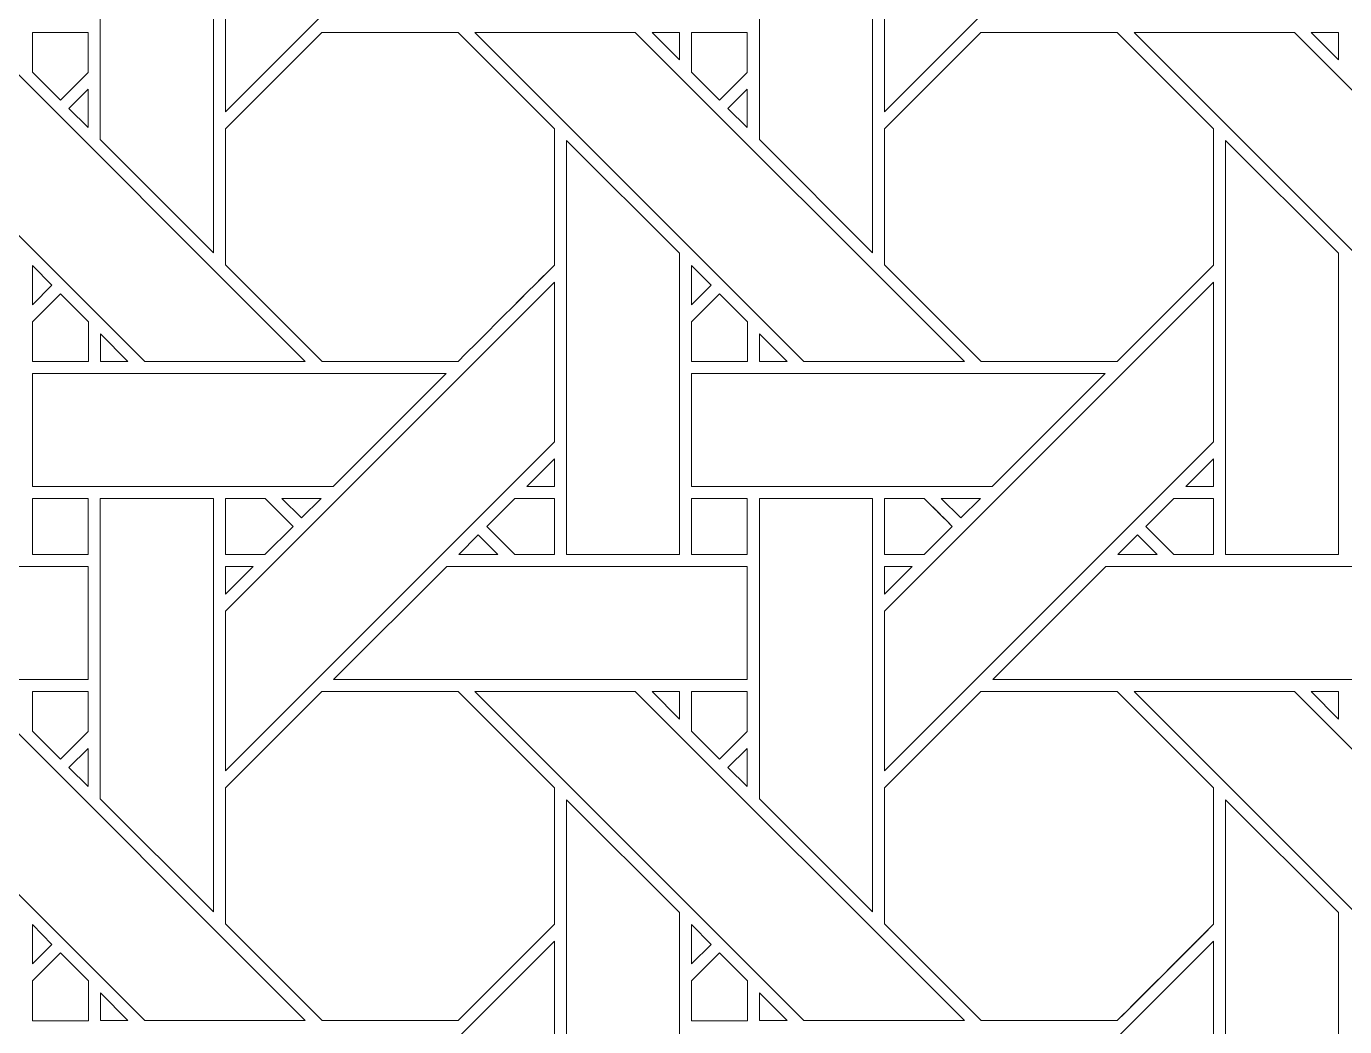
# Model space of a CAD drawing. Header units: inches. Extents: x 4.9 to 19.9, y 1.6 to 16.6.
# Drawn here: x 14.231 to 16.129, y 10.272 to 11.712 of the extents above; entities that cross this region are included whole.
import ezdxf

# ---------------------------------------------------------------- set-up
doc = ezdxf.new("R2010")
doc.units = ezdxf.units.IN
doc.header["$MEASUREMENT"] = 0
doc.layers.add('Design', color=7, linetype='Continuous', lineweight=0)

msp = doc.modelspace()

# ---------------------------------------------------------------- linework, layer by layer
at = {"layer": 'Design'}
for points, knots in [([(12.3829, 16.5948), (8.2407, 16.5948), (4.8829, 13.2369), (4.8829, 9.0948), (4.8829, 4.9526), (8.2407, 1.5948), (12.3829, 1.5948), (16.525, 1.5948), (19.8829, 4.9526), (19.8829, 9.0948), (19.8829, 13.2369), (16.525, 16.5948), (12.3829, 16.5948)], [0, 0, 0, 0, 1, 1, 1, 2, 2, 2, 3, 3, 3, 4, 4, 4, 4]), ([(12.3829, 15.6543), (8.7601, 15.6543), (5.8233, 12.7175), (5.8233, 9.0948), (5.8233, 5.472), (8.7601, 2.5353), (12.3829, 2.5353), (16.0056, 2.5353), (18.9424, 5.472), (18.9424, 9.0948), (18.9424, 12.7175), (16.0056, 15.6543), (12.3829, 15.6543)], [0, 0, 0, 0, 1, 1, 1, 2, 2, 2, 3, 3, 3, 4, 4, 4, 4]), ([(14.9915, 12.0628), (14.9915, 12.0628), (14.5179, 11.5892), (14.5179, 11.5892), (14.5179, 11.5892), (14.5179, 11.8193), (14.5179, 11.8193), (14.5179, 11.8193), (14.9915, 12.2929), (14.9915, 12.2929), (14.9915, 12.2929), (14.9915, 12.0628), (14.9915, 12.0628)], [0, 0, 0, 0, 1, 1, 1, 2, 2, 2, 3, 3, 3, 4, 4, 4, 4]), ([(15.9403, 12.0628), (15.9403, 12.0628), (15.4666, 11.5892), (15.4666, 11.5892), (15.4666, 11.5892), (15.4666, 11.8193), (15.4666, 11.8193), (15.4666, 11.8193), (15.9403, 12.2929), (15.9403, 12.2929), (15.9403, 12.2929), (15.9403, 12.0628), (15.9403, 12.0628)], [0, 0, 0, 0, 1, 1, 1, 2, 2, 2, 3, 3, 3, 4, 4, 4, 4]), ([(14.5007, 11.3863), (14.5007, 11.3863), (14.3378, 11.5492), (14.3378, 11.5492), (14.3378, 11.5492), (14.3378, 11.9814), (14.3378, 11.9814), (14.3378, 11.9814), (14.5007, 11.9814), (14.5007, 11.9814), (14.5007, 11.9814), (14.5007, 11.3863), (14.5007, 11.3863)], [0, 0, 0, 0, 1, 1, 1, 2, 2, 2, 3, 3, 3, 4, 4, 4, 4]), ([(15.2865, 11.5492), (15.2865, 11.5492), (15.2865, 11.9814), (15.2865, 11.9814), (15.2865, 11.9814), (15.4494, 11.9814), (15.4494, 11.9814), (15.4494, 11.9814), (15.4494, 11.3863), (15.4494, 11.3863), (15.4494, 11.3863), (15.2865, 11.5492), (15.2865, 11.5492)], [0, 0, 0, 0, 1, 1, 1, 2, 2, 2, 3, 3, 3, 4, 4, 4, 4]), ([(14.6329, 11.2299), (14.6329, 11.2299), (14.4018, 11.2299), (14.4018, 11.2299), (14.4018, 11.2299), (13.9283, 11.7035), (13.9283, 11.7035), (13.9283, 11.7035), (14.1592, 11.7035), (14.1592, 11.7035), (14.1592, 11.7035), (14.6329, 11.2299), (14.6329, 11.2299)], [0, 0, 0, 0, 1, 1, 1, 2, 2, 2, 3, 3, 3, 4, 4, 4, 4]), ([(14.3203, 11.7035), (14.3203, 11.7035), (14.3203, 11.6459), (14.3203, 11.6459), (14.3203, 11.6459), (14.2803, 11.606), (14.2803, 11.606), (14.2803, 11.606), (14.24, 11.6463), (14.24, 11.6463), (14.24, 11.6463), (14.24, 11.7035), (14.24, 11.7035), (14.24, 11.7035), (14.3203, 11.7035), (14.3203, 11.7035)], [0, 0, 0, 0, 1, 1, 1, 2, 2, 2, 3, 3, 3, 4, 4, 4, 5, 5, 5, 5]), ([(14.2803, 11.606), (14.2803, 11.606), (14.24, 11.6463), (14.24, 11.6463), (14.24, 11.6463), (14.24, 11.7035), (14.24, 11.7035), (14.24, 11.7035), (14.3203, 11.7035), (14.3203, 11.7035), (14.3203, 11.7035), (14.3203, 11.6459), (14.3203, 11.6459), (14.3203, 11.6459), (14.2803, 11.606), (14.2803, 11.606)], [0, 0, 0, 0, 1, 1, 1, 2, 2, 2, 3, 3, 3, 4, 4, 4, 5, 5, 5, 5]), ([(14.8528, 11.2299), (14.8528, 11.2299), (14.6571, 11.2299), (14.6571, 11.2299), (14.6571, 11.2299), (14.5179, 11.3691), (14.5179, 11.3691), (14.5179, 11.3691), (14.5179, 11.5648), (14.5179, 11.5648), (14.5179, 11.5648), (14.6566, 11.7035), (14.6566, 11.7035), (14.6566, 11.7035), (14.8528, 11.7035), (14.8528, 11.7035), (14.8528, 11.7035), (14.9915, 11.5648), (14.9915, 11.5648), (14.9915, 11.5648), (14.9915, 11.3686), (14.9915, 11.3686), (14.9737, 11.3507), (14.8618, 11.2389), (14.8528, 11.2299)], [0, 0, 0, 0, 1, 1, 1, 2, 2, 2, 3, 3, 3, 4, 4, 4, 5, 5, 5, 6, 6, 6, 7, 7, 7, 8, 8, 8, 8]), ([(14.9915, 11.3686), (14.9737, 11.3506), (14.8617, 11.2389), (14.8528, 11.2299), (14.8528, 11.2299), (14.6571, 11.2299), (14.6571, 11.2299), (14.6571, 11.2299), (14.5179, 11.3691), (14.5179, 11.3691), (14.5179, 11.3691), (14.5179, 11.5648), (14.5179, 11.5648), (14.5179, 11.5648), (14.6566, 11.7035), (14.6566, 11.7035), (14.6566, 11.7035), (14.8528, 11.7035), (14.8528, 11.7035), (14.8528, 11.7035), (14.9915, 11.5648), (14.9915, 11.5648), (14.9915, 11.5648), (14.9915, 11.3686), (14.9915, 11.3686)], [0, 0, 0, 0, 1, 1, 1, 2, 2, 2, 3, 3, 3, 4, 4, 4, 5, 5, 5, 6, 6, 6, 7, 7, 7, 8, 8, 8, 8]), ([(15.5816, 11.2299), (15.5816, 11.2299), (15.3505, 11.2299), (15.3505, 11.2299), (15.3505, 11.2299), (14.877, 11.7035), (14.877, 11.7035), (14.877, 11.7035), (15.1079, 11.7035), (15.1079, 11.7035), (15.1079, 11.7035), (15.5816, 11.2299), (15.5816, 11.2299)], [0, 0, 0, 0, 1, 1, 1, 2, 2, 2, 3, 3, 3, 4, 4, 4, 4]), ([(15.1321, 11.7035), (15.1321, 11.7035), (15.1715, 11.7035), (15.1715, 11.7035), (15.1715, 11.7035), (15.1715, 11.6637), (15.1715, 11.6637), (15.1715, 11.6637), (15.1321, 11.7035), (15.1321, 11.7035)], [0, 0, 0, 0, 1, 1, 1, 2, 2, 2, 3, 3, 3, 3]), ([(15.269, 11.7035), (15.269, 11.7035), (15.269, 11.6459), (15.269, 11.6459), (15.269, 11.6459), (15.2291, 11.606), (15.2291, 11.606), (15.2291, 11.606), (15.1887, 11.6463), (15.1887, 11.6463), (15.1887, 11.6463), (15.1887, 11.7035), (15.1887, 11.7035), (15.1887, 11.7035), (15.269, 11.7035), (15.269, 11.7035)], [0, 0, 0, 0, 1, 1, 1, 2, 2, 2, 3, 3, 3, 4, 4, 4, 5, 5, 5, 5]), ([(15.2291, 11.606), (15.2291, 11.606), (15.1887, 11.6463), (15.1887, 11.6463), (15.1887, 11.6463), (15.1887, 11.7035), (15.1887, 11.7035), (15.1887, 11.7035), (15.269, 11.7035), (15.269, 11.7035), (15.269, 11.7035), (15.269, 11.6459), (15.269, 11.6459), (15.269, 11.6459), (15.2291, 11.606), (15.2291, 11.606)], [0, 0, 0, 0, 1, 1, 1, 2, 2, 2, 3, 3, 3, 4, 4, 4, 5, 5, 5, 5]), ([(15.6053, 11.7035), (15.6053, 11.7035), (15.8015, 11.7035), (15.8015, 11.7035), (15.8015, 11.7035), (15.9403, 11.5648), (15.9403, 11.5648), (15.9403, 11.5648), (15.9403, 11.3686), (15.9403, 11.3686), (15.9225, 11.3507), (15.8105, 11.2389), (15.8016, 11.2299), (15.8016, 11.2299), (15.6058, 11.2299), (15.6058, 11.2299), (15.6058, 11.2299), (15.4666, 11.3691), (15.4666, 11.3691), (15.4666, 11.3691), (15.4666, 11.5648), (15.4666, 11.5648), (15.4666, 11.5648), (15.6053, 11.7035), (15.6053, 11.7035)], [0, 0, 0, 0, 1, 1, 1, 2, 2, 2, 3, 3, 3, 4, 4, 4, 5, 5, 5, 6, 6, 6, 7, 7, 7, 8, 8, 8, 8]), ([(15.9403, 11.3686), (15.922, 11.3502), (15.8102, 11.2386), (15.8016, 11.2299), (15.8016, 11.2299), (15.6058, 11.2299), (15.6058, 11.2299), (15.6058, 11.2299), (15.4666, 11.3691), (15.4666, 11.3691), (15.4666, 11.3691), (15.4666, 11.5648), (15.4666, 11.5648), (15.4666, 11.5648), (15.6053, 11.7035), (15.6053, 11.7035), (15.6053, 11.7035), (15.8015, 11.7035), (15.8015, 11.7035), (15.8015, 11.7035), (15.9403, 11.5648), (15.9403, 11.5648), (15.9403, 11.5648), (15.9403, 11.3686), (15.9403, 11.3686)], [0, 0, 0, 0, 1, 1, 1, 2, 2, 2, 3, 3, 3, 4, 4, 4, 5, 5, 5, 6, 6, 6, 7, 7, 7, 8, 8, 8, 8]), ([(16.5303, 11.2299), (16.5303, 11.2299), (16.2993, 11.2299), (16.2993, 11.2299), (16.2993, 11.2299), (15.8257, 11.7035), (15.8257, 11.7035), (15.8257, 11.7035), (16.0567, 11.7035), (16.0567, 11.7035), (16.0567, 11.7035), (16.5303, 11.2299), (16.5303, 11.2299)], [0, 0, 0, 0, 1, 1, 1, 2, 2, 2, 3, 3, 3, 4, 4, 4, 4]), ([(16.0808, 11.7035), (16.0808, 11.7035), (16.1202, 11.7035), (16.1202, 11.7035), (16.1202, 11.7035), (16.1202, 11.6637), (16.1202, 11.6637), (16.1202, 11.6637), (16.0808, 11.7035), (16.0808, 11.7035)], [0, 0, 0, 0, 1, 1, 1, 2, 2, 2, 3, 3, 3, 3]), ([(14.3203, 11.6217), (14.3203, 11.6217), (14.3203, 11.5665), (14.3203, 11.5665), (14.3203, 11.5665), (14.2925, 11.5939), (14.2925, 11.5939), (14.2925, 11.5939), (14.3203, 11.6217), (14.3203, 11.6217)], [0, 0, 0, 0, 1, 1, 1, 2, 2, 2, 3, 3, 3, 3]), ([(15.269, 11.6217), (15.269, 11.6217), (15.269, 11.5665), (15.269, 11.5665), (15.269, 11.5665), (15.2412, 11.5939), (15.2412, 11.5939), (15.2412, 11.5939), (15.269, 11.6217), (15.269, 11.6217)], [0, 0, 0, 0, 1, 1, 1, 2, 2, 2, 3, 3, 3, 3]), ([(15.0087, 10.9519), (15.0087, 10.9519), (15.0087, 11.5477), (15.0087, 11.5477), (15.0087, 11.5477), (15.1714, 11.3856), (15.1714, 11.3856), (15.1714, 11.3856), (15.1714, 10.9519), (15.1714, 10.9519), (15.1714, 10.9519), (15.0087, 10.9519), (15.0087, 10.9519)], [0, 0, 0, 0, 1, 1, 1, 2, 2, 2, 3, 3, 3, 4, 4, 4, 4]), ([(15.9574, 10.9519), (15.9574, 10.9519), (15.9574, 11.5477), (15.9574, 11.5477), (15.9574, 11.5477), (16.1201, 11.3856), (16.1201, 11.3856), (16.1201, 11.3856), (16.1201, 10.9519), (16.1201, 10.9519), (16.1201, 10.9519), (15.9574, 10.9519), (15.9574, 10.9519)], [0, 0, 0, 0, 1, 1, 1, 2, 2, 2, 3, 3, 3, 4, 4, 4, 4]), ([(14.24, 11.3113), (14.24, 11.3113), (14.24, 11.3681), (14.24, 11.3681), (14.24, 11.3681), (14.2682, 11.3395), (14.2682, 11.3395), (14.2682, 11.3395), (14.24, 11.3113), (14.24, 11.3113)], [0, 0, 0, 0, 1, 1, 1, 2, 2, 2, 3, 3, 3, 3]), ([(15.1887, 11.3113), (15.1887, 11.3113), (15.1887, 11.3681), (15.1887, 11.3681), (15.1887, 11.3681), (15.2169, 11.3395), (15.2169, 11.3395), (15.2169, 11.3395), (15.1887, 11.3113), (15.1887, 11.3113)], [0, 0, 0, 0, 1, 1, 1, 2, 2, 2, 3, 3, 3, 3]), ([(14.9915, 11.1141), (14.9915, 11.1141), (14.5179, 10.6404), (14.5179, 10.6404), (14.5179, 10.6404), (14.5179, 10.8705), (14.5179, 10.8705), (14.5179, 10.8705), (14.9915, 11.3441), (14.9915, 11.3441), (14.9915, 11.3441), (14.9915, 11.1141), (14.9915, 11.1141)], [0, 0, 0, 0, 1, 1, 1, 2, 2, 2, 3, 3, 3, 4, 4, 4, 4]), ([(15.4666, 10.6404), (15.4666, 10.6404), (15.4666, 10.8705), (15.4666, 10.8705), (15.4666, 10.8705), (15.9403, 11.3441), (15.9403, 11.3441), (15.9403, 11.3441), (15.9403, 11.1141), (15.9403, 11.1141), (15.9403, 11.1141), (15.4666, 10.6404), (15.4666, 10.6404)], [0, 0, 0, 0, 1, 1, 1, 2, 2, 2, 3, 3, 3, 4, 4, 4, 4]), ([(14.24, 11.2297), (14.24, 11.2297), (14.24, 11.2869), (14.24, 11.2869), (14.24, 11.2869), (14.2803, 11.3273), (14.2803, 11.3273), (14.2803, 11.3273), (14.3207, 11.287), (14.3207, 11.287), (14.3207, 11.287), (14.3207, 11.2297), (14.3207, 11.2297), (14.3207, 11.2297), (14.24, 11.2297), (14.24, 11.2297)], [0, 0, 0, 0, 1, 1, 1, 2, 2, 2, 3, 3, 3, 4, 4, 4, 5, 5, 5, 5]), ([(14.2803, 11.3273), (14.2803, 11.3273), (14.3207, 11.287), (14.3207, 11.287), (14.3207, 11.287), (14.3207, 11.2297), (14.3207, 11.2297), (14.3207, 11.2297), (14.24, 11.2297), (14.24, 11.2297), (14.24, 11.2297), (14.24, 11.2869), (14.24, 11.2869), (14.24, 11.2869), (14.2803, 11.3273), (14.2803, 11.3273)], [0, 0, 0, 0, 1, 1, 1, 2, 2, 2, 3, 3, 3, 4, 4, 4, 5, 5, 5, 5]), ([(15.1887, 11.2297), (15.1887, 11.2297), (15.1887, 11.2869), (15.1887, 11.2869), (15.1887, 11.2869), (15.2291, 11.3273), (15.2291, 11.3273), (15.2291, 11.3273), (15.2694, 11.287), (15.2694, 11.287), (15.2694, 11.287), (15.2694, 11.2297), (15.2694, 11.2297), (15.2694, 11.2297), (15.1887, 11.2297), (15.1887, 11.2297)], [0, 0, 0, 0, 1, 1, 1, 2, 2, 2, 3, 3, 3, 4, 4, 4, 5, 5, 5, 5]), ([(15.2291, 11.3273), (15.2291, 11.3273), (15.2694, 11.287), (15.2694, 11.287), (15.2694, 11.287), (15.2694, 11.2297), (15.2694, 11.2297), (15.2694, 11.2297), (15.1887, 11.2297), (15.1887, 11.2297), (15.1887, 11.2297), (15.1887, 11.2869), (15.1887, 11.2869), (15.1887, 11.2869), (15.2291, 11.3273), (15.2291, 11.3273)], [0, 0, 0, 0, 1, 1, 1, 2, 2, 2, 3, 3, 3, 4, 4, 4, 5, 5, 5, 5]), ([(14.3379, 11.2299), (14.3379, 11.2299), (14.3379, 11.2697), (14.3379, 11.2697), (14.3379, 11.2697), (14.3776, 11.2299), (14.3776, 11.2299), (14.3776, 11.2299), (14.3379, 11.2299), (14.3379, 11.2299)], [0, 0, 0, 0, 1, 1, 1, 2, 2, 2, 3, 3, 3, 3]), ([(15.2866, 11.2299), (15.2866, 11.2299), (15.2866, 11.2697), (15.2866, 11.2697), (15.2866, 11.2697), (15.3264, 11.2299), (15.3264, 11.2299), (15.3264, 11.2299), (15.2866, 11.2299), (15.2866, 11.2299)], [0, 0, 0, 0, 1, 1, 1, 2, 2, 2, 3, 3, 3, 3]), ([(14.8357, 11.2126), (14.8357, 11.2126), (14.673, 11.0499), (14.673, 11.0499), (14.673, 11.0499), (14.24, 11.0499), (14.24, 11.0499), (14.24, 11.0499), (14.24, 11.2126), (14.24, 11.2126), (14.24, 11.2126), (14.8357, 11.2126), (14.8357, 11.2126)], [0, 0, 0, 0, 1, 1, 1, 2, 2, 2, 3, 3, 3, 4, 4, 4, 4]), ([(15.7844, 11.2126), (15.7844, 11.2126), (15.6217, 11.0499), (15.6217, 11.0499), (15.6217, 11.0499), (15.1887, 11.0499), (15.1887, 11.0499), (15.1887, 11.0499), (15.1887, 11.2126), (15.1887, 11.2126), (15.1887, 11.2126), (15.7844, 11.2126), (15.7844, 11.2126)], [0, 0, 0, 0, 1, 1, 1, 2, 2, 2, 3, 3, 3, 4, 4, 4, 4]), ([(14.9517, 11.0499), (14.9517, 11.0499), (14.9915, 11.0897), (14.9915, 11.0897), (14.9915, 11.0897), (14.9915, 11.0499), (14.9915, 11.0499), (14.9915, 11.0499), (14.9517, 11.0499), (14.9517, 11.0499)], [0, 0, 0, 0, 1, 1, 1, 2, 2, 2, 3, 3, 3, 3]), ([(15.9403, 11.0897), (15.9403, 11.0897), (15.9403, 11.0499), (15.9403, 11.0499), (15.9403, 11.0499), (15.9005, 11.0499), (15.9005, 11.0499), (15.9005, 11.0499), (15.9403, 11.0897), (15.9403, 11.0897)], [0, 0, 0, 0, 1, 1, 1, 2, 2, 2, 3, 3, 3, 3]), ([(14.3203, 10.9519), (14.3203, 10.9519), (14.24, 10.9519), (14.24, 10.9519), (14.24, 10.9519), (14.24, 11.0327), (14.24, 11.0327), (14.24, 11.0327), (14.3203, 11.0327), (14.3203, 11.0327), (14.3203, 11.0327), (14.3203, 10.9519), (14.3203, 10.9519)], [0, 0, 0, 0, 1, 1, 1, 2, 2, 2, 3, 3, 3, 4, 4, 4, 4]), ([(14.24, 10.9519), (14.24, 10.9519), (14.24, 11.0327), (14.24, 11.0327), (14.24, 11.0327), (14.3203, 11.0327), (14.3203, 11.0327), (14.3203, 11.0327), (14.3203, 10.9519), (14.3203, 10.9519), (14.3203, 10.9519), (14.24, 10.9519), (14.24, 10.9519)], [0, 0, 0, 0, 1, 1, 1, 2, 2, 2, 3, 3, 3, 4, 4, 4, 4]), ([(14.5007, 10.4375), (14.5007, 10.4375), (14.3378, 10.6004), (14.3378, 10.6004), (14.3378, 10.6004), (14.3378, 11.0326), (14.3378, 11.0326), (14.3378, 11.0326), (14.5007, 11.0326), (14.5007, 11.0326), (14.5007, 11.0326), (14.5007, 10.4375), (14.5007, 10.4375)], [0, 0, 0, 0, 1, 1, 1, 2, 2, 2, 3, 3, 3, 4, 4, 4, 4]), ([(14.5179, 10.9519), (14.5179, 10.9519), (14.5179, 11.0327), (14.5179, 11.0327), (14.5179, 11.0327), (14.5749, 11.0327), (14.5749, 11.0327), (14.5801, 11.0276), (14.6108, 10.9967), (14.6153, 10.9923), (14.6153, 10.9923), (14.5748, 10.9519), (14.5748, 10.9519), (14.5748, 10.9519), (14.5179, 10.9519), (14.5179, 10.9519)], [0, 0, 0, 0, 1, 1, 1, 2, 2, 2, 3, 3, 3, 4, 4, 4, 5, 5, 5, 5]), ([(14.5179, 10.9519), (14.5179, 10.9519), (14.5179, 11.0327), (14.5179, 11.0327), (14.5179, 11.0327), (14.5749, 11.0327), (14.5749, 11.0327), (14.58, 11.0277), (14.6107, 10.9969), (14.6153, 10.9923), (14.6153, 10.9923), (14.5748, 10.9519), (14.5748, 10.9519), (14.5748, 10.9519), (14.5179, 10.9519), (14.5179, 10.9519)], [0, 0, 0, 0, 1, 1, 1, 2, 2, 2, 3, 3, 3, 4, 4, 4, 5, 5, 5, 5]), ([(14.5993, 11.0326), (14.5993, 11.0326), (14.6557, 11.0326), (14.6557, 11.0326), (14.6557, 11.0326), (14.6275, 11.0045), (14.6275, 11.0045), (14.6275, 11.0045), (14.5993, 11.0326), (14.5993, 11.0326)], [0, 0, 0, 0, 1, 1, 1, 2, 2, 2, 3, 3, 3, 3]), ([(14.9344, 10.9519), (14.9344, 10.9519), (14.8941, 10.9923), (14.8941, 10.9923), (14.8941, 10.9923), (14.9345, 11.0327), (14.9345, 11.0327), (14.9345, 11.0327), (14.9915, 11.0327), (14.9915, 11.0327), (14.9915, 11.0327), (14.9915, 10.9519), (14.9915, 10.9519), (14.9915, 10.9519), (14.9344, 10.9519), (14.9344, 10.9519)], [0, 0, 0, 0, 1, 1, 1, 2, 2, 2, 3, 3, 3, 4, 4, 4, 5, 5, 5, 5]), ([(14.9915, 10.9519), (14.9915, 10.9519), (14.9344, 10.9519), (14.9344, 10.9519), (14.9344, 10.9519), (14.8941, 10.9923), (14.8941, 10.9923), (14.8941, 10.9923), (14.9345, 11.0327), (14.9345, 11.0327), (14.9345, 11.0327), (14.9915, 11.0327), (14.9915, 11.0327), (14.9915, 11.0327), (14.9915, 10.9519), (14.9915, 10.9519)], [0, 0, 0, 0, 1, 1, 1, 2, 2, 2, 3, 3, 3, 4, 4, 4, 5, 5, 5, 5]), ([(15.1887, 11.0327), (15.1887, 11.0327), (15.269, 11.0327), (15.269, 11.0327), (15.269, 11.0327), (15.269, 10.9519), (15.269, 10.9519), (15.269, 10.9519), (15.1887, 10.9519), (15.1887, 10.9519), (15.1887, 10.9519), (15.1887, 11.0327), (15.1887, 11.0327)], [0, 0, 0, 0, 1, 1, 1, 2, 2, 2, 3, 3, 3, 4, 4, 4, 4]), ([(15.1887, 10.9519), (15.1887, 10.9519), (15.1887, 11.0327), (15.1887, 11.0327), (15.1887, 11.0327), (15.269, 11.0327), (15.269, 11.0327), (15.269, 11.0327), (15.269, 10.9519), (15.269, 10.9519), (15.269, 10.9519), (15.1887, 10.9519), (15.1887, 10.9519)], [0, 0, 0, 0, 1, 1, 1, 2, 2, 2, 3, 3, 3, 4, 4, 4, 4]), ([(15.2865, 10.6004), (15.2865, 10.6004), (15.2865, 11.0326), (15.2865, 11.0326), (15.2865, 11.0326), (15.4494, 11.0326), (15.4494, 11.0326), (15.4494, 11.0326), (15.4494, 10.4375), (15.4494, 10.4375), (15.4494, 10.4375), (15.2865, 10.6004), (15.2865, 10.6004)], [0, 0, 0, 0, 1, 1, 1, 2, 2, 2, 3, 3, 3, 4, 4, 4, 4]), ([(15.5237, 11.0327), (15.5288, 11.0276), (15.5596, 10.9967), (15.564, 10.9923), (15.564, 10.9923), (15.5236, 10.9519), (15.5236, 10.9519), (15.5236, 10.9519), (15.4666, 10.9519), (15.4666, 10.9519), (15.4666, 10.9519), (15.4666, 11.0327), (15.4666, 11.0327), (15.4666, 11.0327), (15.5237, 11.0327), (15.5237, 11.0327)], [0, 0, 0, 0, 1, 1, 1, 2, 2, 2, 3, 3, 3, 4, 4, 4, 5, 5, 5, 5]), ([(15.564, 10.9923), (15.564, 10.9923), (15.5236, 10.9519), (15.5236, 10.9519), (15.5236, 10.9519), (15.4666, 10.9519), (15.4666, 10.9519), (15.4666, 10.9519), (15.4666, 11.0327), (15.4666, 11.0327), (15.4666, 11.0327), (15.5237, 11.0327), (15.5237, 11.0327), (15.5291, 11.0273), (15.564, 10.9923), (15.564, 10.9923)], [0, 0, 0, 0, 1, 1, 1, 2, 2, 2, 3, 3, 3, 4, 4, 4, 5, 5, 5, 5]), ([(15.548, 11.0326), (15.548, 11.0326), (15.6045, 11.0326), (15.6045, 11.0326), (15.6045, 11.0326), (15.5762, 11.0045), (15.5762, 11.0045), (15.5762, 11.0045), (15.548, 11.0326), (15.548, 11.0326)], [0, 0, 0, 0, 1, 1, 1, 2, 2, 2, 3, 3, 3, 3]), ([(15.8832, 10.9519), (15.8832, 10.9519), (15.8428, 10.9923), (15.8428, 10.9923), (15.8428, 10.9923), (15.8832, 11.0327), (15.8832, 11.0327), (15.8832, 11.0327), (15.9403, 11.0327), (15.9403, 11.0327), (15.9403, 11.0327), (15.9403, 10.9519), (15.9403, 10.9519), (15.9403, 10.9519), (15.8832, 10.9519), (15.8832, 10.9519)], [0, 0, 0, 0, 1, 1, 1, 2, 2, 2, 3, 3, 3, 4, 4, 4, 5, 5, 5, 5]), ([(15.9403, 10.9519), (15.9403, 10.9519), (15.8832, 10.9519), (15.8832, 10.9519), (15.8832, 10.9519), (15.8428, 10.9923), (15.8428, 10.9923), (15.8428, 10.9923), (15.8832, 11.0327), (15.8832, 11.0327), (15.8832, 11.0327), (15.9403, 11.0327), (15.9403, 11.0327), (15.9403, 11.0327), (15.9403, 10.9519), (15.9403, 10.9519)], [0, 0, 0, 0, 1, 1, 1, 2, 2, 2, 3, 3, 3, 4, 4, 4, 5, 5, 5, 5]), ([(14.8537, 10.9519), (14.8537, 10.9519), (14.8819, 10.9801), (14.8819, 10.9801), (14.8819, 10.9801), (14.9102, 10.9519), (14.9102, 10.9519), (14.9102, 10.9519), (14.8537, 10.9519), (14.8537, 10.9519)], [0, 0, 0, 0, 1, 1, 1, 2, 2, 2, 3, 3, 3, 3]), ([(15.8307, 10.9801), (15.8307, 10.9801), (15.8589, 10.9519), (15.8589, 10.9519), (15.8589, 10.9519), (15.8024, 10.9519), (15.8024, 10.9519), (15.8024, 10.9519), (15.8307, 10.9801), (15.8307, 10.9801)], [0, 0, 0, 0, 1, 1, 1, 2, 2, 2, 3, 3, 3, 3]), ([(14.3203, 10.9347), (14.3203, 10.9347), (14.3203, 10.7719), (14.3203, 10.7719), (14.3203, 10.7719), (13.725, 10.7719), (13.725, 10.7719), (13.725, 10.7719), (13.8878, 10.9347), (13.8878, 10.9347), (13.8878, 10.9347), (14.3203, 10.9347), (14.3203, 10.9347)], [0, 0, 0, 0, 1, 1, 1, 2, 2, 2, 3, 3, 3, 4, 4, 4, 4]), ([(14.5577, 10.9347), (14.5577, 10.9347), (14.5179, 10.8949), (14.5179, 10.8949), (14.5179, 10.8949), (14.5179, 10.9347), (14.5179, 10.9347), (14.5179, 10.9347), (14.5577, 10.9347), (14.5577, 10.9347)], [0, 0, 0, 0, 1, 1, 1, 2, 2, 2, 3, 3, 3, 3]), ([(15.269, 10.9347), (15.269, 10.9347), (15.269, 10.7719), (15.269, 10.7719), (15.269, 10.7719), (14.6737, 10.7719), (14.6737, 10.7719), (14.6737, 10.7719), (14.8365, 10.9347), (14.8365, 10.9347), (14.8365, 10.9347), (15.269, 10.9347), (15.269, 10.9347)], [0, 0, 0, 0, 1, 1, 1, 2, 2, 2, 3, 3, 3, 4, 4, 4, 4]), ([(15.5064, 10.9347), (15.5064, 10.9347), (15.4666, 10.8949), (15.4666, 10.8949), (15.4666, 10.8949), (15.4666, 10.9347), (15.4666, 10.9347), (15.4666, 10.9347), (15.5064, 10.9347), (15.5064, 10.9347)], [0, 0, 0, 0, 1, 1, 1, 2, 2, 2, 3, 3, 3, 3]), ([(16.2177, 10.9347), (16.2177, 10.9347), (16.2177, 10.7719), (16.2177, 10.7719), (16.2177, 10.7719), (15.6224, 10.7719), (15.6224, 10.7719), (15.6224, 10.7719), (15.7853, 10.9347), (15.7853, 10.9347), (15.7853, 10.9347), (16.2177, 10.9347), (16.2177, 10.9347)], [0, 0, 0, 0, 1, 1, 1, 2, 2, 2, 3, 3, 3, 4, 4, 4, 4]), ([(14.6329, 10.2811), (14.6329, 10.2811), (14.4018, 10.2811), (14.4018, 10.2811), (14.4018, 10.2811), (13.9283, 10.7548), (13.9283, 10.7548), (13.9283, 10.7548), (14.1592, 10.7548), (14.1592, 10.7548), (14.1592, 10.7548), (14.6329, 10.2811), (14.6329, 10.2811)], [0, 0, 0, 0, 1, 1, 1, 2, 2, 2, 3, 3, 3, 4, 4, 4, 4]), ([(14.3203, 10.7548), (14.3203, 10.7548), (14.3203, 10.6972), (14.3203, 10.6972), (14.3203, 10.6972), (14.2803, 10.6573), (14.2803, 10.6573), (14.2803, 10.6573), (14.24, 10.6976), (14.24, 10.6976), (14.24, 10.6976), (14.24, 10.7548), (14.24, 10.7548), (14.24, 10.7548), (14.3203, 10.7548), (14.3203, 10.7548)], [0, 0, 0, 0, 1, 1, 1, 2, 2, 2, 3, 3, 3, 4, 4, 4, 5, 5, 5, 5]), ([(14.2803, 10.6573), (14.2803, 10.6573), (14.24, 10.6976), (14.24, 10.6976), (14.24, 10.6976), (14.24, 10.7548), (14.24, 10.7548), (14.24, 10.7548), (14.3203, 10.7548), (14.3203, 10.7548), (14.3203, 10.7548), (14.3203, 10.6972), (14.3203, 10.6972), (14.3203, 10.6972), (14.2803, 10.6573), (14.2803, 10.6573)], [0, 0, 0, 0, 1, 1, 1, 2, 2, 2, 3, 3, 3, 4, 4, 4, 5, 5, 5, 5]), ([(14.8528, 10.2812), (14.8528, 10.2812), (14.6571, 10.2812), (14.6571, 10.2812), (14.6571, 10.2812), (14.5179, 10.4204), (14.5179, 10.4204), (14.5179, 10.4204), (14.5179, 10.6161), (14.5179, 10.6161), (14.5179, 10.6161), (14.6566, 10.7548), (14.6566, 10.7548), (14.6566, 10.7548), (14.8528, 10.7548), (14.8528, 10.7548), (14.8528, 10.7548), (14.9915, 10.6161), (14.9915, 10.6161), (14.9915, 10.6161), (14.9915, 10.4199), (14.9915, 10.4199), (14.9737, 10.4019), (14.8618, 10.2902), (14.8528, 10.2812)], [0, 0, 0, 0, 1, 1, 1, 2, 2, 2, 3, 3, 3, 4, 4, 4, 5, 5, 5, 6, 6, 6, 7, 7, 7, 8, 8, 8, 8]), ([(14.9915, 10.6161), (14.9915, 10.6161), (14.9915, 10.4199), (14.9915, 10.4199), (14.9737, 10.4019), (14.8618, 10.2902), (14.8528, 10.2812), (14.8528, 10.2812), (14.6571, 10.2812), (14.6571, 10.2812), (14.6571, 10.2812), (14.5179, 10.4204), (14.5179, 10.4204), (14.5179, 10.4204), (14.5179, 10.6161), (14.5179, 10.6161), (14.5179, 10.6161), (14.6566, 10.7548), (14.6566, 10.7548), (14.6566, 10.7548), (14.8528, 10.7548), (14.8528, 10.7548), (14.8528, 10.7548), (14.9915, 10.6161), (14.9915, 10.6161)], [0, 0, 0, 0, 1, 1, 1, 2, 2, 2, 3, 3, 3, 4, 4, 4, 5, 5, 5, 6, 6, 6, 7, 7, 7, 8, 8, 8, 8]), ([(15.5816, 10.2811), (15.5816, 10.2811), (15.3506, 10.2811), (15.3506, 10.2811), (15.3506, 10.2811), (14.877, 10.7548), (14.877, 10.7548), (14.877, 10.7548), (15.1079, 10.7548), (15.1079, 10.7548), (15.1079, 10.7548), (15.5816, 10.2811), (15.5816, 10.2811)], [0, 0, 0, 0, 1, 1, 1, 2, 2, 2, 3, 3, 3, 4, 4, 4, 4]), ([(15.1321, 10.7548), (15.1321, 10.7548), (15.1715, 10.7548), (15.1715, 10.7548), (15.1715, 10.7548), (15.1715, 10.715), (15.1715, 10.715), (15.1715, 10.715), (15.1321, 10.7548), (15.1321, 10.7548)], [0, 0, 0, 0, 1, 1, 1, 2, 2, 2, 3, 3, 3, 3]), ([(15.269, 10.7548), (15.269, 10.7548), (15.269, 10.6972), (15.269, 10.6972), (15.269, 10.6972), (15.2291, 10.6573), (15.2291, 10.6573), (15.2291, 10.6573), (15.1887, 10.6976), (15.1887, 10.6976), (15.1887, 10.6976), (15.1887, 10.7548), (15.1887, 10.7548), (15.1887, 10.7548), (15.269, 10.7548), (15.269, 10.7548)], [0, 0, 0, 0, 1, 1, 1, 2, 2, 2, 3, 3, 3, 4, 4, 4, 5, 5, 5, 5]), ([(15.2291, 10.6573), (15.2291, 10.6573), (15.1887, 10.6976), (15.1887, 10.6976), (15.1887, 10.6976), (15.1887, 10.7548), (15.1887, 10.7548), (15.1887, 10.7548), (15.269, 10.7548), (15.269, 10.7548), (15.269, 10.7548), (15.269, 10.6972), (15.269, 10.6972), (15.269, 10.6972), (15.2291, 10.6573), (15.2291, 10.6573)], [0, 0, 0, 0, 1, 1, 1, 2, 2, 2, 3, 3, 3, 4, 4, 4, 5, 5, 5, 5]), ([(15.6053, 10.7548), (15.6053, 10.7548), (15.8015, 10.7548), (15.8015, 10.7548), (15.8015, 10.7548), (15.9403, 10.6161), (15.9403, 10.6161), (15.9403, 10.6161), (15.9403, 10.4199), (15.9403, 10.4199), (15.9225, 10.4019), (15.8105, 10.2902), (15.8016, 10.2812), (15.8016, 10.2812), (15.6058, 10.2812), (15.6058, 10.2812), (15.6058, 10.2812), (15.4666, 10.4204), (15.4666, 10.4204), (15.4666, 10.4204), (15.4666, 10.6161), (15.4666, 10.6161), (15.4666, 10.6161), (15.6053, 10.7548), (15.6053, 10.7548)], [0, 0, 0, 0, 1, 1, 1, 2, 2, 2, 3, 3, 3, 4, 4, 4, 5, 5, 5, 6, 6, 6, 7, 7, 7, 8, 8, 8, 8]), ([(15.9403, 10.4199), (15.9222, 10.4016), (15.8103, 10.2899), (15.8016, 10.2812), (15.8016, 10.2812), (15.6058, 10.2812), (15.6058, 10.2812), (15.6058, 10.2812), (15.4666, 10.4204), (15.4666, 10.4204), (15.4666, 10.4204), (15.4666, 10.6161), (15.4666, 10.6161), (15.4666, 10.6161), (15.6053, 10.7548), (15.6053, 10.7548), (15.6053, 10.7548), (15.8015, 10.7548), (15.8015, 10.7548), (15.8015, 10.7548), (15.9403, 10.6161), (15.9403, 10.6161), (15.9403, 10.6161), (15.9403, 10.4199), (15.9403, 10.4199)], [0, 0, 0, 0, 1, 1, 1, 2, 2, 2, 3, 3, 3, 4, 4, 4, 5, 5, 5, 6, 6, 6, 7, 7, 7, 8, 8, 8, 8]), ([(16.5303, 10.2811), (16.5303, 10.2811), (16.2993, 10.2811), (16.2993, 10.2811), (16.2993, 10.2811), (15.8257, 10.7548), (15.8257, 10.7548), (15.8257, 10.7548), (16.0567, 10.7548), (16.0567, 10.7548), (16.0567, 10.7548), (16.5303, 10.2811), (16.5303, 10.2811)], [0, 0, 0, 0, 1, 1, 1, 2, 2, 2, 3, 3, 3, 4, 4, 4, 4]), ([(16.0808, 10.7548), (16.0808, 10.7548), (16.1202, 10.7548), (16.1202, 10.7548), (16.1202, 10.7548), (16.1202, 10.715), (16.1202, 10.715), (16.1202, 10.715), (16.0808, 10.7548), (16.0808, 10.7548)], [0, 0, 0, 0, 1, 1, 1, 2, 2, 2, 3, 3, 3, 3]), ([(14.3203, 10.6729), (14.3203, 10.6729), (14.3203, 10.6178), (14.3203, 10.6178), (14.3203, 10.6178), (14.2925, 10.6452), (14.2925, 10.6452), (14.2925, 10.6452), (14.3203, 10.6729), (14.3203, 10.6729)], [0, 0, 0, 0, 1, 1, 1, 2, 2, 2, 3, 3, 3, 3]), ([(15.269, 10.6729), (15.269, 10.6729), (15.269, 10.6178), (15.269, 10.6178), (15.269, 10.6178), (15.2412, 10.6452), (15.2412, 10.6452), (15.2412, 10.6452), (15.269, 10.6729), (15.269, 10.6729)], [0, 0, 0, 0, 1, 1, 1, 2, 2, 2, 3, 3, 3, 3]), ([(15.0087, 10.0031), (15.0087, 10.0031), (15.0087, 10.599), (15.0087, 10.599), (15.0087, 10.599), (15.1714, 10.4368), (15.1714, 10.4368), (15.1714, 10.4368), (15.1714, 10.0031), (15.1714, 10.0031), (15.1714, 10.0031), (15.0087, 10.0031), (15.0087, 10.0031)], [0, 0, 0, 0, 1, 1, 1, 2, 2, 2, 3, 3, 3, 4, 4, 4, 4]), ([(15.9574, 10.0031), (15.9574, 10.0031), (15.9574, 10.599), (15.9574, 10.599), (15.9574, 10.599), (16.1201, 10.4368), (16.1201, 10.4368), (16.1201, 10.4368), (16.1201, 10.0031), (16.1201, 10.0031), (16.1201, 10.0031), (15.9574, 10.0031), (15.9574, 10.0031)], [0, 0, 0, 0, 1, 1, 1, 2, 2, 2, 3, 3, 3, 4, 4, 4, 4]), ([(14.24, 10.3626), (14.24, 10.3626), (14.24, 10.4193), (14.24, 10.4193), (14.24, 10.4193), (14.2682, 10.3908), (14.2682, 10.3908), (14.2682, 10.3908), (14.24, 10.3626), (14.24, 10.3626)], [0, 0, 0, 0, 1, 1, 1, 2, 2, 2, 3, 3, 3, 3]), ([(15.1887, 10.3626), (15.1887, 10.3626), (15.1887, 10.4193), (15.1887, 10.4193), (15.1887, 10.4193), (15.2169, 10.3908), (15.2169, 10.3908), (15.2169, 10.3908), (15.1887, 10.3626), (15.1887, 10.3626)], [0, 0, 0, 0, 1, 1, 1, 2, 2, 2, 3, 3, 3, 3]), ([(14.9915, 10.1654), (14.9915, 10.1654), (14.5179, 9.6917), (14.5179, 9.6917), (14.5179, 9.6917), (14.5179, 9.9218), (14.5179, 9.9218), (14.5179, 9.9218), (14.9915, 10.3954), (14.9915, 10.3954), (14.9915, 10.3954), (14.9915, 10.1654), (14.9915, 10.1654)], [0, 0, 0, 0, 1, 1, 1, 2, 2, 2, 3, 3, 3, 4, 4, 4, 4]), ([(15.4666, 9.6917), (15.4666, 9.6917), (15.4666, 9.9218), (15.4666, 9.9218), (15.4666, 9.9218), (15.9403, 10.3954), (15.9403, 10.3954), (15.9403, 10.3954), (15.9403, 10.1654), (15.9403, 10.1654), (15.9403, 10.1654), (15.4666, 9.6917), (15.4666, 9.6917)], [0, 0, 0, 0, 1, 1, 1, 2, 2, 2, 3, 3, 3, 4, 4, 4, 4]), ([(14.24, 10.2809), (14.24, 10.2809), (14.24, 10.3382), (14.24, 10.3382), (14.24, 10.3382), (14.2803, 10.3785), (14.2803, 10.3785), (14.2803, 10.3785), (14.3207, 10.3382), (14.3207, 10.3382), (14.3207, 10.3382), (14.3207, 10.2809), (14.3207, 10.2809), (14.3207, 10.2809), (14.24, 10.2809), (14.24, 10.2809)], [0, 0, 0, 0, 1, 1, 1, 2, 2, 2, 3, 3, 3, 4, 4, 4, 5, 5, 5, 5]), ([(14.2803, 10.3785), (14.2803, 10.3785), (14.3207, 10.3382), (14.3207, 10.3382), (14.3207, 10.3382), (14.3207, 10.2809), (14.3207, 10.2809), (14.3207, 10.2809), (14.24, 10.2809), (14.24, 10.2809), (14.24, 10.2809), (14.24, 10.3382), (14.24, 10.3382), (14.24, 10.3382), (14.2803, 10.3785), (14.2803, 10.3785)], [0, 0, 0, 0, 1, 1, 1, 2, 2, 2, 3, 3, 3, 4, 4, 4, 5, 5, 5, 5]), ([(15.1887, 10.2809), (15.1887, 10.2809), (15.1887, 10.3382), (15.1887, 10.3382), (15.1887, 10.3382), (15.2291, 10.3785), (15.2291, 10.3785), (15.2291, 10.3785), (15.2694, 10.3382), (15.2694, 10.3382), (15.2694, 10.3382), (15.2694, 10.2809), (15.2694, 10.2809), (15.2694, 10.2809), (15.1887, 10.2809), (15.1887, 10.2809)], [0, 0, 0, 0, 1, 1, 1, 2, 2, 2, 3, 3, 3, 4, 4, 4, 5, 5, 5, 5]), ([(15.2291, 10.3785), (15.2291, 10.3785), (15.2694, 10.3382), (15.2694, 10.3382), (15.2694, 10.3382), (15.2694, 10.2809), (15.2694, 10.2809), (15.2694, 10.2809), (15.1887, 10.2809), (15.1887, 10.2809), (15.1887, 10.2809), (15.1887, 10.3382), (15.1887, 10.3382), (15.1887, 10.3382), (15.2291, 10.3785), (15.2291, 10.3785)], [0, 0, 0, 0, 1, 1, 1, 2, 2, 2, 3, 3, 3, 4, 4, 4, 5, 5, 5, 5]), ([(14.3379, 10.2811), (14.3379, 10.2811), (14.3379, 10.3209), (14.3379, 10.3209), (14.3379, 10.3209), (14.3776, 10.2811), (14.3776, 10.2811), (14.3776, 10.2811), (14.3379, 10.2811), (14.3379, 10.2811)], [0, 0, 0, 0, 1, 1, 1, 2, 2, 2, 3, 3, 3, 3]), ([(15.2866, 10.2811), (15.2866, 10.2811), (15.2866, 10.3209), (15.2866, 10.3209), (15.2866, 10.3209), (15.3264, 10.2811), (15.3264, 10.2811), (15.3264, 10.2811), (15.2866, 10.2811), (15.2866, 10.2811)], [0, 0, 0, 0, 1, 1, 1, 2, 2, 2, 3, 3, 3, 3])]:
    msp.add_open_spline(points, degree=3, knots=knots, dxfattribs=at)

doc.saveas('drawing.dxf')
